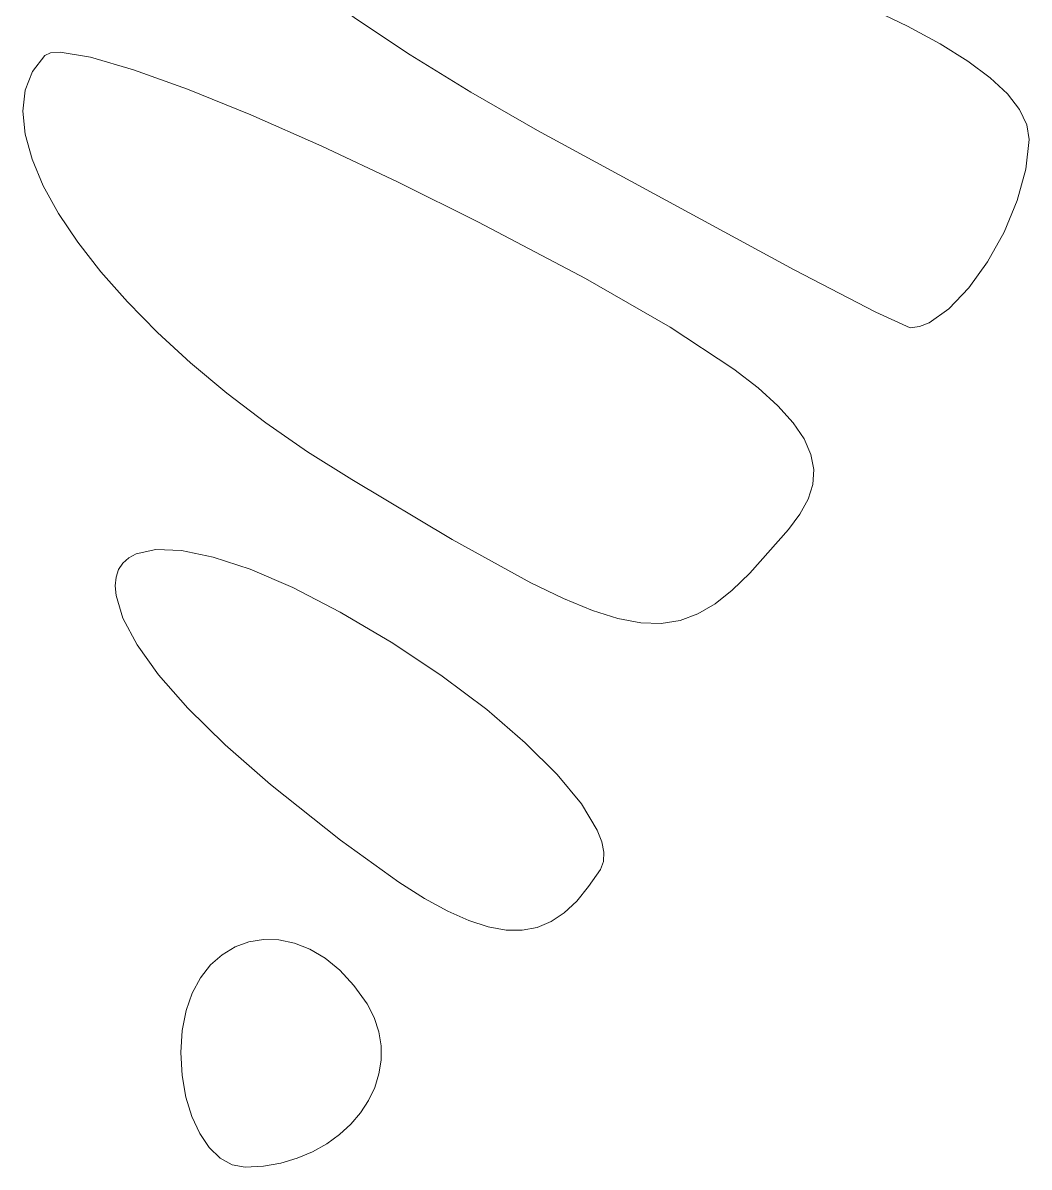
# Model space of a CAD drawing. Header units: millimetres. Extents: x -199 to 251, y -179 to 271.
# Drawn here: x 113.1 to 122.24, y 139.33 to 149.72 of the extents above; entities that cross this region are included whole.
import ezdxf

# ---------------------------------------------------------------- set-up
doc = ezdxf.new("R2010")
doc.units = ezdxf.units.MM
doc.header["$MEASUREMENT"] = 0
doc.layers.add('Camada 1', color=7, linetype='Continuous')

msp = doc.modelspace()

# ---------------------------------------------------------------- linework, layer by layer
at = {"layer": 'Camada 1', "color": 250, "lineweight": 18}
for points, knots in [([(114.6138, 151.5338), (114.6138, 151.5338), (114.5741, 151.4816), (114.5741, 151.4816), (114.5741, 151.4816), (114.5741, 151.4816), (114.5534, 151.4197), (114.5534, 151.4197), (114.5534, 151.4197), (114.5534, 151.4197), (114.5515, 151.3484), (114.5515, 151.3484), (114.5515, 151.3484), (114.5515, 151.3484), (114.5683, 151.2682), (114.5683, 151.2682), (114.5683, 151.2682), (114.5683, 151.2682), (114.6566, 151.0826), (114.6566, 151.0826), (114.6566, 151.0826), (114.6566, 151.0826), (114.8165, 150.8659), (114.8165, 150.8659), (114.8165, 150.8659), (114.8165, 150.8659), (115.0459, 150.6211), (115.0459, 150.6211), (115.0459, 150.6211), (115.0459, 150.6211), (115.3429, 150.3515), (115.3429, 150.3515), (115.3429, 150.3515), (115.3429, 150.3515), (115.7057, 150.0601), (115.7057, 150.0601), (115.7057, 150.0601), (115.7057, 150.0601), (116.1324, 149.7499), (116.1324, 149.7499), (116.1324, 149.7499), (116.1324, 149.7499), (116.6209, 149.4242), (116.6209, 149.4242), (116.6209, 149.4242), (116.6209, 149.4242), (117.1694, 149.086), (117.1694, 149.086), (117.1694, 149.086), (117.1694, 149.086), (117.7761, 148.7384), (117.7761, 148.7384), (117.7761, 148.7384), (117.7761, 148.7384), (120.1056, 147.474), (120.1056, 147.474), (120.1056, 147.474), (120.1056, 147.474), (120.8474, 147.0894), (120.8474, 147.0894), (120.8474, 147.0894), (120.8474, 147.0894), (121.1593, 146.9482), (121.1593, 146.9482), (121.1593, 146.9482), (121.1593, 146.9482), (121.2424, 146.9598), (121.2424, 146.9598), (121.2424, 146.9598), (121.2424, 146.9598), (121.3293, 146.9936), (121.3293, 146.9936), (121.3293, 146.9936), (121.3293, 146.9936), (121.5095, 147.1192), (121.5095, 147.1192), (121.5095, 147.1192), (121.5095, 147.1192), (121.6899, 147.309), (121.6899, 147.309), (121.6899, 147.309), (121.6899, 147.309), (121.8601, 147.5468), (121.8601, 147.5468), (121.8601, 147.5468), (121.8601, 147.5468), (122.0103, 147.8164), (122.0103, 147.8164), (122.0103, 147.8164), (122.0103, 147.8164), (122.1301, 148.1019), (122.1301, 148.1019), (122.1301, 148.1019), (122.1301, 148.1019), (122.2094, 148.3871), (122.2094, 148.3871), (122.2094, 148.3871), (122.2094, 148.3871), (122.2381, 148.656), (122.2381, 148.656), (122.2381, 148.656), (122.2381, 148.656), (122.2164, 148.7912), (122.2164, 148.7912), (122.2164, 148.7912), (122.2164, 148.7912), (122.1509, 148.9296), (122.1509, 148.9296), (122.1509, 148.9296), (122.1509, 148.9296), (122.0406, 149.0716), (122.0406, 149.0716), (122.0406, 149.0716), (122.0406, 149.0716), (121.8846, 149.2176), (121.8846, 149.2176), (121.8846, 149.2176), (121.8846, 149.2176), (121.6819, 149.3681), (121.6819, 149.3681), (121.6819, 149.3681), (121.6819, 149.3681), (121.4317, 149.5235), (121.4317, 149.5235), (121.4317, 149.5235), (121.4317, 149.5235), (121.133, 149.6841), (121.133, 149.6841), (121.133, 149.6841), (121.133, 149.6841), (120.7849, 149.8504), (120.7849, 149.8504), (120.7849, 149.8504), (120.7849, 149.8504), (119.937, 150.2018), (119.937, 150.2018), (119.937, 150.2018), (119.937, 150.2018), (118.8805, 150.5809), (118.8805, 150.5809), (118.8805, 150.5809), (118.8805, 150.5809), (117.6082, 150.9912), (117.6082, 150.9912), (117.6082, 150.9912), (117.6082, 150.9912), (116.1128, 151.4359), (116.1128, 151.4359), (116.1128, 151.4359), (116.1128, 151.4359), (115.647, 151.555), (115.647, 151.555), (115.647, 151.555), (115.647, 151.555), (115.2661, 151.6211), (115.2661, 151.6211), (115.2661, 151.6211), (115.2661, 151.6211), (114.9683, 151.6376), (114.9683, 151.6376), (114.9683, 151.6376), (114.9683, 151.6376), (114.7514, 151.6075), (114.7514, 151.6075), (114.7514, 151.6075), (114.7514, 151.6075), (114.6728, 151.5759), (114.6728, 151.5759), (114.6728, 151.5759), (114.6728, 151.5759), (114.6138, 151.5338), (114.6138, 151.5338)], [0, 0, 0, 0, 0.0227272727272727, 0.0227272727272727, 0.0227272727272727, 0.0227272727272727, 0.0454545454545455, 0.0454545454545455, 0.0454545454545455, 0.0454545454545455, 0.0681818181818182, 0.0681818181818182, 0.0681818181818182, 0.0681818181818182, 0.0909090909090909, 0.0909090909090909, 0.0909090909090909, 0.0909090909090909, 0.1136363636363636, 0.1136363636363636, 0.1136363636363636, 0.1136363636363636, 0.1363636363636364, 0.1363636363636364, 0.1363636363636364, 0.1363636363636364, 0.1590909090909091, 0.1590909090909091, 0.1590909090909091, 0.1590909090909091, 0.1818181818181818, 0.1818181818181818, 0.1818181818181818, 0.1818181818181818, 0.2045454545454546, 0.2045454545454546, 0.2045454545454546, 0.2045454545454546, 0.2272727272727273, 0.2272727272727273, 0.2272727272727273, 0.2272727272727273, 0.25, 0.25, 0.25, 0.25, 0.2727272727272727, 0.2727272727272727, 0.2727272727272727, 0.2727272727272727, 0.2954545454545455, 0.2954545454545455, 0.2954545454545455, 0.2954545454545455, 0.3181818181818182, 0.3181818181818182, 0.3181818181818182, 0.3181818181818182, 0.3409090909090909, 0.3409090909090909, 0.3409090909090909, 0.3409090909090909, 0.3636363636363636, 0.3636363636363636, 0.3636363636363636, 0.3636363636363636, 0.3863636363636364, 0.3863636363636364, 0.3863636363636364, 0.3863636363636364, 0.4090909090909091, 0.4090909090909091, 0.4090909090909091, 0.4090909090909091, 0.4318181818181818, 0.4318181818181818, 0.4318181818181818, 0.4318181818181818, 0.4545454545454545, 0.4545454545454545, 0.4545454545454545, 0.4545454545454545, 0.4772727272727273, 0.4772727272727273, 0.4772727272727273, 0.4772727272727273, 0.5, 0.5, 0.5, 0.5, 0.5227272727272727, 0.5227272727272727, 0.5227272727272727, 0.5227272727272727, 0.5454545454545454, 0.5454545454545454, 0.5454545454545454, 0.5454545454545454, 0.5681818181818182, 0.5681818181818182, 0.5681818181818182, 0.5681818181818182, 0.5909090909090909, 0.5909090909090909, 0.5909090909090909, 0.5909090909090909, 0.6136363636363636, 0.6136363636363636, 0.6136363636363636, 0.6136363636363636, 0.6363636363636364, 0.6363636363636364, 0.6363636363636364, 0.6363636363636364, 0.6590909090909091, 0.6590909090909091, 0.6590909090909091, 0.6590909090909091, 0.6818181818181818, 0.6818181818181818, 0.6818181818181818, 0.6818181818181818, 0.7045454545454546, 0.7045454545454546, 0.7045454545454546, 0.7045454545454546, 0.7272727272727273, 0.7272727272727273, 0.7272727272727273, 0.7272727272727273, 0.75, 0.75, 0.75, 0.75, 0.7727272727272727, 0.7727272727272727, 0.7727272727272727, 0.7727272727272727, 0.7954545454545454, 0.7954545454545454, 0.7954545454545454, 0.7954545454545454, 0.8181818181818182, 0.8181818181818182, 0.8181818181818182, 0.8181818181818182, 0.8409090909090909, 0.8409090909090909, 0.8409090909090909, 0.8409090909090909, 0.8636363636363636, 0.8636363636363636, 0.8636363636363636, 0.8636363636363636, 0.8863636363636364, 0.8863636363636364, 0.8863636363636364, 0.8863636363636364, 0.9090909090909091, 0.9090909090909091, 0.9090909090909091, 0.9090909090909091, 0.9318181818181818, 0.9318181818181818, 0.9318181818181818, 0.9318181818181818, 0.9545454545454546, 0.9545454545454546, 0.9545454545454546, 0.9545454545454546, 1, 1, 1, 1]), ([(113.3022, 149.4199), (113.3022, 149.4199), (113.1906, 149.2736), (113.1906, 149.2736), (113.1906, 149.2736), (113.1906, 149.2736), (113.125, 149.104), (113.125, 149.104), (113.125, 149.104), (113.125, 149.104), (113.1037, 148.9132), (113.1037, 148.9132), (113.1037, 148.9132), (113.1037, 148.9132), (113.125, 148.7036), (113.125, 148.7036), (113.125, 148.7036), (113.125, 148.7036), (113.1871, 148.4775), (113.1871, 148.4775), (113.1871, 148.4775), (113.1871, 148.4775), (113.2885, 148.2374), (113.2885, 148.2374), (113.2885, 148.2374), (113.2885, 148.2374), (113.4275, 147.9854), (113.4275, 147.9854), (113.4275, 147.9854), (113.4275, 147.9854), (113.6022, 147.7239), (113.6022, 147.7239), (113.6022, 147.7239), (113.6022, 147.7239), (113.8111, 147.4552), (113.8111, 147.4552), (113.8111, 147.4552), (113.8111, 147.4552), (114.0525, 147.1818), (114.0525, 147.1818), (114.0525, 147.1818), (114.0525, 147.1818), (114.3248, 146.9057), (114.3248, 146.9057), (114.3248, 146.9057), (114.3248, 146.9057), (114.6261, 146.6295), (114.6261, 146.6295), (114.6261, 146.6295), (114.6261, 146.6295), (114.9549, 146.3555), (114.9549, 146.3555), (114.9549, 146.3555), (114.9549, 146.3555), (115.3094, 146.0859), (115.3094, 146.0859), (115.3094, 146.0859), (115.3094, 146.0859), (115.688, 145.823), (115.688, 145.823), (115.688, 145.823), (115.688, 145.823), (116.089, 145.5693), (116.089, 145.5693), (116.089, 145.5693), (116.089, 145.5693), (117.0009, 145.0274), (117.0009, 145.0274), (117.0009, 145.0274), (117.0009, 145.0274), (117.7161, 144.6331), (117.7161, 144.6331), (117.7161, 144.6331), (117.7161, 144.6331), (118.0121, 144.4898), (118.0121, 144.4898), (118.0121, 144.4898), (118.0121, 144.4898), (118.2734, 144.3818), (118.2734, 144.3818), (118.2734, 144.3818), (118.2734, 144.3818), (118.505, 144.3085), (118.505, 144.3085), (118.505, 144.3085), (118.505, 144.3085), (118.7119, 144.2692), (118.7119, 144.2692), (118.7119, 144.2692), (118.7119, 144.2692), (118.8986, 144.2636), (118.8986, 144.2636), (118.8986, 144.2636), (118.8986, 144.2636), (119.0702, 144.2909), (119.0702, 144.2909), (119.0702, 144.2909), (119.0702, 144.2909), (119.2316, 144.3507), (119.2316, 144.3507), (119.2316, 144.3507), (119.2316, 144.3507), (119.3876, 144.4423), (119.3876, 144.4423), (119.3876, 144.4423), (119.3876, 144.4423), (119.543, 144.5654), (119.543, 144.5654), (119.543, 144.5654), (119.543, 144.5654), (119.7027, 144.7192), (119.7027, 144.7192), (119.7027, 144.7192), (119.7027, 144.7192), (120.0547, 145.117), (120.0547, 145.117), (120.0547, 145.117), (120.0547, 145.117), (120.1579, 145.2554), (120.1579, 145.2554), (120.1579, 145.2554), (120.1579, 145.2554), (120.2314, 145.3912), (120.2314, 145.3912), (120.2314, 145.3912), (120.2314, 145.3912), (120.2736, 145.526), (120.2736, 145.526), (120.2736, 145.526), (120.2736, 145.526), (120.2829, 145.6613), (120.2829, 145.6613), (120.2829, 145.6613), (120.2829, 145.6613), (120.2575, 145.7987), (120.2575, 145.7987), (120.2575, 145.7987), (120.2575, 145.7987), (120.196, 145.9399), (120.196, 145.9399), (120.196, 145.9399), (120.196, 145.9399), (120.0968, 146.0864), (120.0968, 146.0864), (120.0968, 146.0864), (120.0968, 146.0864), (119.9582, 146.2397), (119.9582, 146.2397), (119.9582, 146.2397), (119.9582, 146.2397), (119.7787, 146.4016), (119.7787, 146.4016), (119.7787, 146.4016), (119.7787, 146.4016), (119.5566, 146.5735), (119.5566, 146.5735), (119.5566, 146.5735), (119.5566, 146.5735), (118.9784, 146.9539), (118.9784, 146.9539), (118.9784, 146.9539), (118.9784, 146.9539), (118.2109, 147.3936), (118.2109, 147.3936), (118.2109, 147.3936), (118.2109, 147.3936), (117.2412, 147.9052), (117.2412, 147.9052), (117.2412, 147.9052), (117.2412, 147.9052), (116.511, 148.2698), (116.511, 148.2698), (116.511, 148.2698), (116.511, 148.2698), (115.8164, 148.5966), (115.8164, 148.5966), (115.8164, 148.5966), (115.8164, 148.5966), (115.1735, 148.8797), (115.1735, 148.8797), (115.1735, 148.8797), (115.1735, 148.8797), (114.5986, 149.1127), (114.5986, 149.1127), (114.5986, 149.1127), (114.5986, 149.1127), (114.1078, 149.2894), (114.1078, 149.2894), (114.1078, 149.2894), (114.1078, 149.2894), (113.7174, 149.4036), (113.7174, 149.4036), (113.7174, 149.4036), (113.7174, 149.4036), (113.4434, 149.4492), (113.4434, 149.4492), (113.4434, 149.4492), (113.4434, 149.4492), (113.3552, 149.4443), (113.3552, 149.4443), (113.3552, 149.4443), (113.3552, 149.4443), (113.3022, 149.4199), (113.3022, 149.4199)], [0, 0, 0, 0, 0.0192307692307692, 0.0192307692307692, 0.0192307692307692, 0.0192307692307692, 0.0384615384615385, 0.0384615384615385, 0.0384615384615385, 0.0384615384615385, 0.0576923076923077, 0.0576923076923077, 0.0576923076923077, 0.0576923076923077, 0.0769230769230769, 0.0769230769230769, 0.0769230769230769, 0.0769230769230769, 0.0961538461538462, 0.0961538461538462, 0.0961538461538462, 0.0961538461538462, 0.1153846153846154, 0.1153846153846154, 0.1153846153846154, 0.1153846153846154, 0.1346153846153846, 0.1346153846153846, 0.1346153846153846, 0.1346153846153846, 0.1538461538461539, 0.1538461538461539, 0.1538461538461539, 0.1538461538461539, 0.1730769230769231, 0.1730769230769231, 0.1730769230769231, 0.1730769230769231, 0.1923076923076923, 0.1923076923076923, 0.1923076923076923, 0.1923076923076923, 0.2115384615384615, 0.2115384615384615, 0.2115384615384615, 0.2115384615384615, 0.2307692307692308, 0.2307692307692308, 0.2307692307692308, 0.2307692307692308, 0.25, 0.25, 0.25, 0.25, 0.2692307692307692, 0.2692307692307692, 0.2692307692307692, 0.2692307692307692, 0.2884615384615384, 0.2884615384615384, 0.2884615384615384, 0.2884615384615384, 0.3076923076923077, 0.3076923076923077, 0.3076923076923077, 0.3076923076923077, 0.3269230769230769, 0.3269230769230769, 0.3269230769230769, 0.3269230769230769, 0.3461538461538461, 0.3461538461538461, 0.3461538461538461, 0.3461538461538461, 0.3653846153846154, 0.3653846153846154, 0.3653846153846154, 0.3653846153846154, 0.3846153846153846, 0.3846153846153846, 0.3846153846153846, 0.3846153846153846, 0.4038461538461539, 0.4038461538461539, 0.4038461538461539, 0.4038461538461539, 0.4230769230769231, 0.4230769230769231, 0.4230769230769231, 0.4230769230769231, 0.4423076923076923, 0.4423076923076923, 0.4423076923076923, 0.4423076923076923, 0.4615384615384616, 0.4615384615384616, 0.4615384615384616, 0.4615384615384616, 0.4807692307692308, 0.4807692307692308, 0.4807692307692308, 0.4807692307692308, 0.5, 0.5, 0.5, 0.5, 0.5192307692307693, 0.5192307692307693, 0.5192307692307693, 0.5192307692307693, 0.5384615384615384, 0.5384615384615384, 0.5384615384615384, 0.5384615384615384, 0.5576923076923077, 0.5576923076923077, 0.5576923076923077, 0.5576923076923077, 0.5769230769230769, 0.5769230769230769, 0.5769230769230769, 0.5769230769230769, 0.5961538461538461, 0.5961538461538461, 0.5961538461538461, 0.5961538461538461, 0.6153846153846154, 0.6153846153846154, 0.6153846153846154, 0.6153846153846154, 0.6346153846153846, 0.6346153846153846, 0.6346153846153846, 0.6346153846153846, 0.6538461538461539, 0.6538461538461539, 0.6538461538461539, 0.6538461538461539, 0.6730769230769231, 0.6730769230769231, 0.6730769230769231, 0.6730769230769231, 0.6923076923076923, 0.6923076923076923, 0.6923076923076923, 0.6923076923076923, 0.7115384615384616, 0.7115384615384616, 0.7115384615384616, 0.7115384615384616, 0.7307692307692307, 0.7307692307692307, 0.7307692307692307, 0.7307692307692307, 0.75, 0.75, 0.75, 0.75, 0.7692307692307693, 0.7692307692307693, 0.7692307692307693, 0.7692307692307693, 0.7884615384615384, 0.7884615384615384, 0.7884615384615384, 0.7884615384615384, 0.8076923076923077, 0.8076923076923077, 0.8076923076923077, 0.8076923076923077, 0.8269230769230769, 0.8269230769230769, 0.8269230769230769, 0.8269230769230769, 0.8461538461538461, 0.8461538461538461, 0.8461538461538461, 0.8461538461538461, 0.8653846153846154, 0.8653846153846154, 0.8653846153846154, 0.8653846153846154, 0.8846153846153846, 0.8846153846153846, 0.8846153846153846, 0.8846153846153846, 0.9038461538461539, 0.9038461538461539, 0.9038461538461539, 0.9038461538461539, 0.9230769230769231, 0.9230769230769231, 0.9230769230769231, 0.9230769230769231, 0.9423076923076923, 0.9423076923076923, 0.9423076923076923, 0.9423076923076923, 0.9615384615384616, 0.9615384615384616, 0.9615384615384616, 0.9615384615384616, 1, 1, 1, 1]), ([(113.9416, 144.6054), (113.9416, 144.6054), (113.9491, 144.517), (113.9491, 144.517), (113.9491, 144.517), (113.9491, 144.517), (114.0119, 144.312), (114.0119, 144.312), (114.0119, 144.312), (114.0119, 144.312), (114.1402, 144.0716), (114.1402, 144.0716), (114.1402, 144.0716), (114.1402, 144.0716), (114.3361, 143.7981), (114.3361, 143.7981), (114.3361, 143.7981), (114.3361, 143.7981), (114.6018, 143.4941), (114.6018, 143.4941), (114.6018, 143.4941), (114.6018, 143.4941), (114.9392, 143.1619), (114.9392, 143.1619), (114.9392, 143.1619), (114.9392, 143.1619), (115.3505, 142.8039), (115.3505, 142.8039), (115.3505, 142.8039), (115.3505, 142.8039), (115.9858, 142.2969), (115.9858, 142.2969), (115.9858, 142.2969), (115.9858, 142.2969), (116.5177, 141.9147), (116.5177, 141.9147), (116.5177, 141.9147), (116.5177, 141.9147), (116.7494, 141.7692), (116.7494, 141.7692), (116.7494, 141.7692), (116.7494, 141.7692), (116.9606, 141.6535), (116.9606, 141.6535), (116.9606, 141.6535), (116.9606, 141.6535), (117.1531, 141.5671), (117.1531, 141.5671), (117.1531, 141.5671), (117.1531, 141.5671), (117.3289, 141.5097), (117.3289, 141.5097), (117.3289, 141.5097), (117.3289, 141.5097), (117.4895, 141.4805), (117.4895, 141.4805), (117.4895, 141.4805), (117.4895, 141.4805), (117.637, 141.4793), (117.637, 141.4793), (117.637, 141.4793), (117.637, 141.4793), (117.7731, 141.5056), (117.7731, 141.5056), (117.7731, 141.5056), (117.7731, 141.5056), (117.8996, 141.5588), (117.8996, 141.5588), (117.8996, 141.5588), (117.8996, 141.5588), (118.0184, 141.6386), (118.0184, 141.6386), (118.0184, 141.6386), (118.0184, 141.6386), (118.131, 141.7444), (118.131, 141.7444), (118.131, 141.7444), (118.131, 141.7444), (118.2397, 141.8758), (118.2397, 141.8758), (118.2397, 141.8758), (118.2397, 141.8758), (118.3459, 142.0323), (118.3459, 142.0323), (118.3459, 142.0323), (118.3459, 142.0323), (118.3739, 142.1035), (118.3739, 142.1035), (118.3739, 142.1035), (118.3739, 142.1035), (118.378, 142.1872), (118.378, 142.1872), (118.378, 142.1872), (118.378, 142.1872), (118.3591, 142.2824), (118.3591, 142.2824), (118.3591, 142.2824), (118.3591, 142.2824), (118.3182, 142.388), (118.3182, 142.388), (118.3182, 142.388), (118.3182, 142.388), (118.1742, 142.6263), (118.1742, 142.6263), (118.1742, 142.6263), (118.1742, 142.6263), (117.9537, 142.8936), (117.9537, 142.8936), (117.9537, 142.8936), (117.9537, 142.8936), (117.6645, 143.1817), (117.6645, 143.1817), (117.6645, 143.1817), (117.6645, 143.1817), (117.3144, 143.482), (117.3144, 143.482), (117.3144, 143.482), (117.3144, 143.482), (116.911, 143.7862), (116.911, 143.7862), (116.911, 143.7862), (116.911, 143.7862), (116.4621, 144.0858), (116.4621, 144.0858), (116.4621, 144.0858), (116.4621, 144.0858), (115.9852, 144.3681), (115.9852, 144.3681), (115.9852, 144.3681), (115.9852, 144.3681), (115.5528, 144.5909), (115.5528, 144.5909), (115.5528, 144.5909), (115.5528, 144.5909), (115.1671, 144.7564), (115.1671, 144.7564), (115.1671, 144.7564), (115.1671, 144.7564), (114.8301, 144.8672), (114.8301, 144.8672), (114.8301, 144.8672), (114.8301, 144.8672), (114.5439, 144.9256), (114.5439, 144.9256), (114.5439, 144.9256), (114.5439, 144.9256), (114.3107, 144.9341), (114.3107, 144.9341), (114.3107, 144.9341), (114.3107, 144.9341), (114.1325, 144.895), (114.1325, 144.895), (114.1325, 144.895), (114.1325, 144.895), (114.0647, 144.8585), (114.0647, 144.8585), (114.0647, 144.8585), (114.0647, 144.8585), (114.0115, 144.8109), (114.0115, 144.8109), (114.0115, 144.8109), (114.0115, 144.8109), (113.973, 144.7527), (113.973, 144.7527), (113.973, 144.7527), (113.973, 144.7527), (113.9496, 144.6841), (113.9496, 144.6841), (113.9496, 144.6841), (113.9496, 144.6841), (113.9416, 144.6054), (113.9416, 144.6054)], [0, 0, 0, 0, 0.0227272727272727, 0.0227272727272727, 0.0227272727272727, 0.0227272727272727, 0.0454545454545455, 0.0454545454545455, 0.0454545454545455, 0.0454545454545455, 0.0681818181818182, 0.0681818181818182, 0.0681818181818182, 0.0681818181818182, 0.0909090909090909, 0.0909090909090909, 0.0909090909090909, 0.0909090909090909, 0.1136363636363636, 0.1136363636363636, 0.1136363636363636, 0.1136363636363636, 0.1363636363636364, 0.1363636363636364, 0.1363636363636364, 0.1363636363636364, 0.1590909090909091, 0.1590909090909091, 0.1590909090909091, 0.1590909090909091, 0.1818181818181818, 0.1818181818181818, 0.1818181818181818, 0.1818181818181818, 0.2045454545454546, 0.2045454545454546, 0.2045454545454546, 0.2045454545454546, 0.2272727272727273, 0.2272727272727273, 0.2272727272727273, 0.2272727272727273, 0.25, 0.25, 0.25, 0.25, 0.2727272727272727, 0.2727272727272727, 0.2727272727272727, 0.2727272727272727, 0.2954545454545455, 0.2954545454545455, 0.2954545454545455, 0.2954545454545455, 0.3181818181818182, 0.3181818181818182, 0.3181818181818182, 0.3181818181818182, 0.3409090909090909, 0.3409090909090909, 0.3409090909090909, 0.3409090909090909, 0.3636363636363636, 0.3636363636363636, 0.3636363636363636, 0.3636363636363636, 0.3863636363636364, 0.3863636363636364, 0.3863636363636364, 0.3863636363636364, 0.4090909090909091, 0.4090909090909091, 0.4090909090909091, 0.4090909090909091, 0.4318181818181818, 0.4318181818181818, 0.4318181818181818, 0.4318181818181818, 0.4545454545454545, 0.4545454545454545, 0.4545454545454545, 0.4545454545454545, 0.4772727272727273, 0.4772727272727273, 0.4772727272727273, 0.4772727272727273, 0.5, 0.5, 0.5, 0.5, 0.5227272727272727, 0.5227272727272727, 0.5227272727272727, 0.5227272727272727, 0.5454545454545454, 0.5454545454545454, 0.5454545454545454, 0.5454545454545454, 0.5681818181818182, 0.5681818181818182, 0.5681818181818182, 0.5681818181818182, 0.5909090909090909, 0.5909090909090909, 0.5909090909090909, 0.5909090909090909, 0.6136363636363636, 0.6136363636363636, 0.6136363636363636, 0.6136363636363636, 0.6363636363636364, 0.6363636363636364, 0.6363636363636364, 0.6363636363636364, 0.6590909090909091, 0.6590909090909091, 0.6590909090909091, 0.6590909090909091, 0.6818181818181818, 0.6818181818181818, 0.6818181818181818, 0.6818181818181818, 0.7045454545454546, 0.7045454545454546, 0.7045454545454546, 0.7045454545454546, 0.7272727272727273, 0.7272727272727273, 0.7272727272727273, 0.7272727272727273, 0.75, 0.75, 0.75, 0.75, 0.7727272727272727, 0.7727272727272727, 0.7727272727272727, 0.7727272727272727, 0.7954545454545454, 0.7954545454545454, 0.7954545454545454, 0.7954545454545454, 0.8181818181818182, 0.8181818181818182, 0.8181818181818182, 0.8181818181818182, 0.8409090909090909, 0.8409090909090909, 0.8409090909090909, 0.8409090909090909, 0.8636363636363636, 0.8636363636363636, 0.8636363636363636, 0.8636363636363636, 0.8863636363636364, 0.8863636363636364, 0.8863636363636364, 0.8863636363636364, 0.9090909090909091, 0.9090909090909091, 0.9090909090909091, 0.9090909090909091, 0.9318181818181818, 0.9318181818181818, 0.9318181818181818, 0.9318181818181818, 0.9545454545454546, 0.9545454545454546, 0.9545454545454546, 0.9545454545454546, 1, 1, 1, 1]), ([(114.5496, 140.1601), (114.5496, 140.1601), (114.5837, 139.9655), (114.5837, 139.9655), (114.5837, 139.9655), (114.5837, 139.9655), (114.6377, 139.789), (114.6377, 139.789), (114.6377, 139.789), (114.6377, 139.789), (114.709, 139.6351), (114.709, 139.6351), (114.709, 139.6351), (114.709, 139.6351), (114.7954, 139.508), (114.7954, 139.508), (114.7954, 139.508), (114.7954, 139.508), (114.8945, 139.4119), (114.8945, 139.4119), (114.8945, 139.4119), (114.8945, 139.4119), (115.0037, 139.3512), (115.0037, 139.3512), (115.0037, 139.3512), (115.0037, 139.3512), (115.1208, 139.33), (115.1208, 139.33), (115.1208, 139.33), (115.1208, 139.33), (115.2871, 139.3393), (115.2871, 139.3393), (115.2871, 139.3393), (115.2871, 139.3393), (115.4454, 139.3666), (115.4454, 139.3666), (115.4454, 139.3666), (115.4454, 139.3666), (115.5947, 139.4102), (115.5947, 139.4102), (115.5947, 139.4102), (115.5947, 139.4102), (115.7339, 139.4687), (115.7339, 139.4687), (115.7339, 139.4687), (115.7339, 139.4687), (115.862, 139.5407), (115.862, 139.5407), (115.862, 139.5407), (115.862, 139.5407), (115.9778, 139.6247), (115.9778, 139.6247), (115.9778, 139.6247), (115.9778, 139.6247), (116.0804, 139.7194), (116.0804, 139.7194), (116.0804, 139.7194), (116.0804, 139.7194), (116.1685, 139.8232), (116.1685, 139.8232), (116.1685, 139.8232), (116.1685, 139.8232), (116.2413, 139.9349), (116.2413, 139.9349), (116.2413, 139.9349), (116.2413, 139.9349), (116.2975, 140.0528), (116.2975, 140.0528), (116.2975, 140.0528), (116.2975, 140.0528), (116.3361, 140.1755), (116.3361, 140.1755), (116.3361, 140.1755), (116.3361, 140.1755), (116.356, 140.3018), (116.356, 140.3018), (116.356, 140.3018), (116.356, 140.3018), (116.3562, 140.43), (116.3562, 140.43), (116.3562, 140.43), (116.3562, 140.43), (116.3356, 140.5587), (116.3356, 140.5587), (116.3356, 140.5587), (116.3356, 140.5587), (116.2931, 140.6865), (116.2931, 140.6865), (116.2931, 140.6865), (116.2931, 140.6865), (116.2276, 140.812), (116.2276, 140.812), (116.2276, 140.812), (116.2276, 140.812), (116.1091, 140.9786), (116.1091, 140.9786), (116.1091, 140.9786), (116.1091, 140.9786), (115.9815, 141.1165), (115.9815, 141.1165), (115.9815, 141.1165), (115.9815, 141.1165), (115.8473, 141.2263), (115.8473, 141.2263), (115.8473, 141.2263), (115.8473, 141.2263), (115.7087, 141.3085), (115.7087, 141.3085), (115.7087, 141.3085), (115.7087, 141.3085), (115.5679, 141.3639), (115.5679, 141.3639), (115.5679, 141.3639), (115.5679, 141.3639), (115.4274, 141.3929), (115.4274, 141.3929), (115.4274, 141.3929), (115.4274, 141.3929), (115.2894, 141.3962), (115.2894, 141.3962), (115.2894, 141.3962), (115.2894, 141.3962), (115.1561, 141.3745), (115.1561, 141.3745), (115.1561, 141.3745), (115.1561, 141.3745), (115.0299, 141.3282), (115.0299, 141.3282), (115.0299, 141.3282), (115.0299, 141.3282), (114.9131, 141.2581), (114.9131, 141.2581), (114.9131, 141.2581), (114.9131, 141.2581), (114.808, 141.1646), (114.808, 141.1646), (114.808, 141.1646), (114.808, 141.1646), (114.7168, 141.0484), (114.7168, 141.0484), (114.7168, 141.0484), (114.7168, 141.0484), (114.6419, 140.9102), (114.6419, 140.9102), (114.6419, 140.9102), (114.6419, 140.9102), (114.5856, 140.7504), (114.5856, 140.7504), (114.5856, 140.7504), (114.5856, 140.7504), (114.5501, 140.5698), (114.5501, 140.5698), (114.5501, 140.5698), (114.5501, 140.5698), (114.5377, 140.3688), (114.5377, 140.3688), (114.5377, 140.3688), (114.5377, 140.3688), (114.5496, 140.1601), (114.5496, 140.1601)], [0, 0, 0, 0, 0.024390243902439, 0.024390243902439, 0.024390243902439, 0.024390243902439, 0.0487804878048781, 0.0487804878048781, 0.0487804878048781, 0.0487804878048781, 0.0731707317073171, 0.0731707317073171, 0.0731707317073171, 0.0731707317073171, 0.0975609756097561, 0.0975609756097561, 0.0975609756097561, 0.0975609756097561, 0.1219512195121951, 0.1219512195121951, 0.1219512195121951, 0.1219512195121951, 0.1463414634146341, 0.1463414634146341, 0.1463414634146341, 0.1463414634146341, 0.1707317073170732, 0.1707317073170732, 0.1707317073170732, 0.1707317073170732, 0.1951219512195122, 0.1951219512195122, 0.1951219512195122, 0.1951219512195122, 0.2195121951219512, 0.2195121951219512, 0.2195121951219512, 0.2195121951219512, 0.2439024390243902, 0.2439024390243902, 0.2439024390243902, 0.2439024390243902, 0.2682926829268293, 0.2682926829268293, 0.2682926829268293, 0.2682926829268293, 0.2926829268292683, 0.2926829268292683, 0.2926829268292683, 0.2926829268292683, 0.3170731707317073, 0.3170731707317073, 0.3170731707317073, 0.3170731707317073, 0.3414634146341464, 0.3414634146341464, 0.3414634146341464, 0.3414634146341464, 0.3658536585365854, 0.3658536585365854, 0.3658536585365854, 0.3658536585365854, 0.3902439024390244, 0.3902439024390244, 0.3902439024390244, 0.3902439024390244, 0.4146341463414634, 0.4146341463414634, 0.4146341463414634, 0.4146341463414634, 0.4390243902439024, 0.4390243902439024, 0.4390243902439024, 0.4390243902439024, 0.4634146341463415, 0.4634146341463415, 0.4634146341463415, 0.4634146341463415, 0.4878048780487805, 0.4878048780487805, 0.4878048780487805, 0.4878048780487805, 0.5121951219512195, 0.5121951219512195, 0.5121951219512195, 0.5121951219512195, 0.5365853658536586, 0.5365853658536586, 0.5365853658536586, 0.5365853658536586, 0.5609756097560976, 0.5609756097560976, 0.5609756097560976, 0.5609756097560976, 0.5853658536585366, 0.5853658536585366, 0.5853658536585366, 0.5853658536585366, 0.6097560975609756, 0.6097560975609756, 0.6097560975609756, 0.6097560975609756, 0.6341463414634146, 0.6341463414634146, 0.6341463414634146, 0.6341463414634146, 0.6585365853658537, 0.6585365853658537, 0.6585365853658537, 0.6585365853658537, 0.6829268292682927, 0.6829268292682927, 0.6829268292682927, 0.6829268292682927, 0.7073170731707317, 0.7073170731707317, 0.7073170731707317, 0.7073170731707317, 0.7317073170731707, 0.7317073170731707, 0.7317073170731707, 0.7317073170731707, 0.7560975609756098, 0.7560975609756098, 0.7560975609756098, 0.7560975609756098, 0.7804878048780488, 0.7804878048780488, 0.7804878048780488, 0.7804878048780488, 0.8048780487804879, 0.8048780487804879, 0.8048780487804879, 0.8048780487804879, 0.8292682926829268, 0.8292682926829268, 0.8292682926829268, 0.8292682926829268, 0.8536585365853658, 0.8536585365853658, 0.8536585365853658, 0.8536585365853658, 0.8780487804878049, 0.8780487804878049, 0.8780487804878049, 0.8780487804878049, 0.9024390243902439, 0.9024390243902439, 0.9024390243902439, 0.9024390243902439, 0.926829268292683, 0.926829268292683, 0.926829268292683, 0.926829268292683, 0.9512195121951219, 0.9512195121951219, 0.9512195121951219, 0.9512195121951219, 1, 1, 1, 1])]:
    msp.add_open_spline(points, degree=3, knots=knots, dxfattribs=at)

doc.saveas('drawing.dxf')
